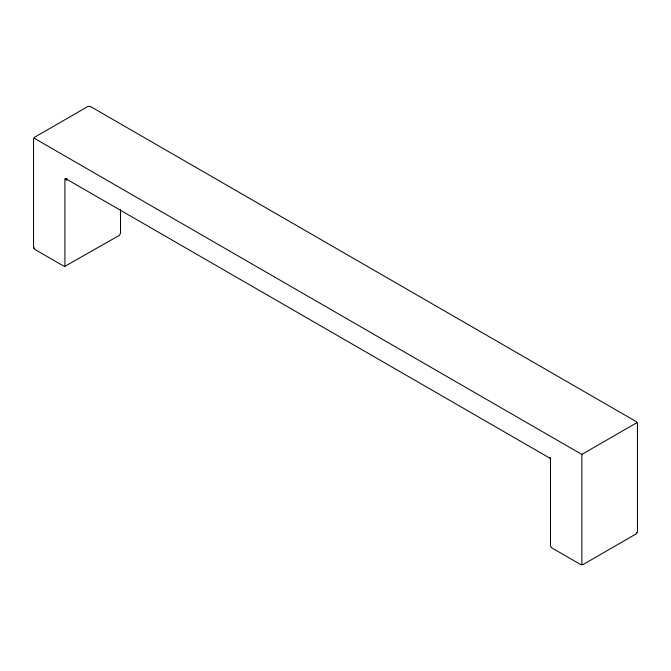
<?xml version="1.0" encoding="UTF-8"?>
<svg xmlns="http://www.w3.org/2000/svg" width="671" height="671" viewBox="0 0 671 671"><rect width="100%" height="100%" fill="white"/><g stroke="black" fill="none" stroke-linecap="round" stroke-linejoin="round"><path stroke-width="1.01" d="M550.497 459.081L550.497 545.817L551.637 547.796L580.717 564.588L582.998 564.588L636.309 533.806L637.45 531.826L637.45 423.636L636.309 421.656L90.283 106.412L88.002 106.412L34.691 137.194L33.55 139.174L33.55 247.364L34.691 249.344L63.77 266.127L64.911 266.303L64.911 178.729L66.53 180.214L66.999 179.165L65.599 178.88M581.858 564.764L581.858 454.418L33.969 138.092M33.969 248.438L34.691 248.027M550.228 458.687L550.69 458.419L549.549 457.211L550.019 458.259L65.389 178.461L67.226 179.006M581.858 454.418L637.031 422.562M64.911 266.303L119.363 235.353L120.503 233.374L120.503 209.335M636.309 532.489L637.031 532.908"/></g></svg>
